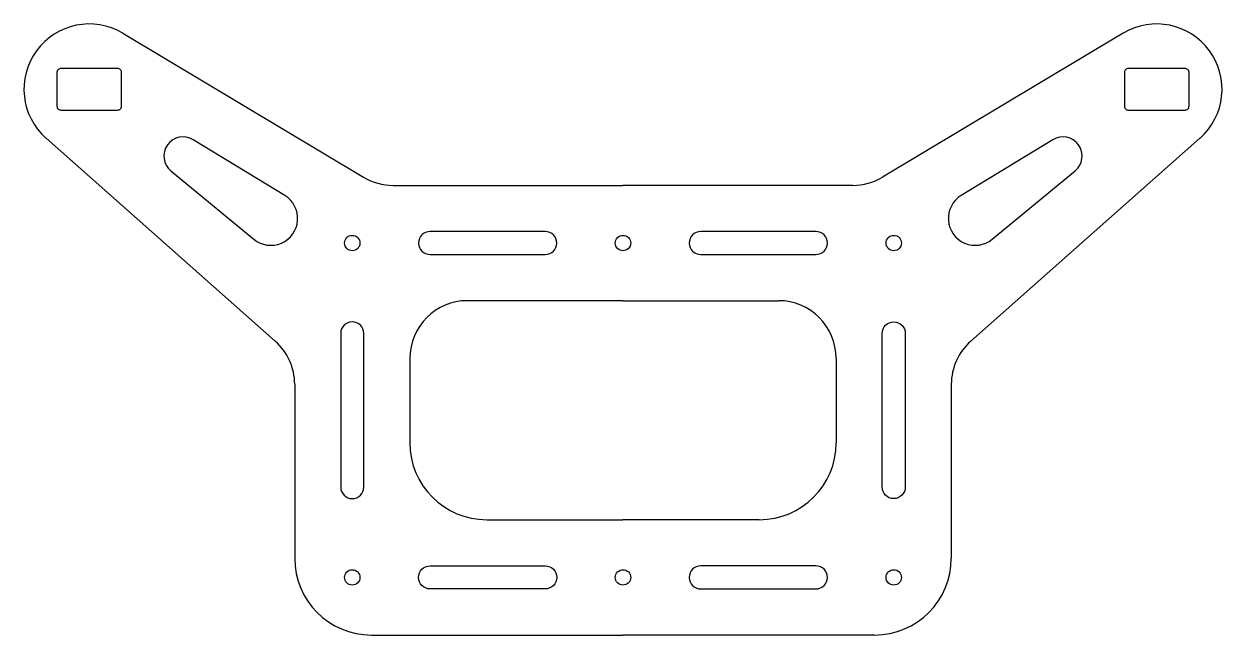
# Model space of a CAD drawing. Header units: millimetres. Extents: x -61 to 251, y -204 to -45.
import ezdxf

# ---------------------------------------------------------------- set-up
doc = ezdxf.new("R2010")
doc.units = ezdxf.units.MM
doc.layers.get('0').update_dxf_attribs({"linetype": 'CONTINUOUS'})

msp = doc.modelspace()

# ---------------------------------------------------------------- linework, layer by layer
for p, q in [((-35.43, -47.91), (27.3, -85.38)), ((225.13, -47.91), (162.4, -85.38)), ((4.29, -128.02), (-55.41, -75.24)), ((185.41, -128.02), (245.11, -75.24)), ((34.99, -87.5), (94.85, -87.5)), ((154.71, -87.5), (94.85, -87.5)), ((94.85, -117.5), (54.35, -117.5)), ((94.85, -117.5), (135.35, -117.5)), ((39.35, -132.5), (39.35, -154.5)), ((150.35, -132.5), (150.35, -154.5)), ((9.35, -139.26), (9.35, -184.5)), ((180.35, -139.26), (180.35, -184.5)), ((59.35, -174.5), (94.85, -174.5)), ((130.35, -174.5), (94.85, -174.5)), ((29.35, -204.5), (94.85, -204.5)), ((160.35, -204.5), (94.85, -204.5))]:
    msp.add_line(p, q)
for points in [[(-51.55, -57.1, 0.414214), (-52.55, -58.1), (-52.55, -66.9, 0.414214), (-51.55, -67.9), (-36.75, -67.9, 0.414214), (-35.75, -66.9), (-35.75, -58.1, 0.414214), (-36.75, -57.1)], [(225.45, -66.9, 0.414214), (226.45, -67.9), (241.25, -67.9, 0.414214), (242.25, -66.9), (242.25, -58.1, 0.414214), (241.25, -57.1), (226.45, -57.1, 0.414214), (225.45, -58.1)], [(-22.88, -83.74), (-1.32, -101.5, 1.074172), (6.76, -90.12), (-17.1, -75.61, 0.930949)], [(212.58, -83.74, 0.930949), (206.8, -75.61), (182.94, -90.12, 1.074172), (191.02, -101.5)], [(44.6, -99.5, 1), (44.6, -105.5), (74.6, -105.5, 1), (74.6, -99.5)], [(145.1, -105.5, 1), (145.1, -99.5), (115.1, -99.5, 1), (115.1, -105.5)], [(21.35, -126), (21.35, -166, 1), (27.35, -166), (27.35, -126, 1)], [(168.35, -126), (168.35, -166, -1), (162.35, -166), (162.35, -126, -1)], [(44.6, -186.5), (74.6, -186.5, -1), (74.6, -192.5), (44.6, -192.5, -1)], [(145.1, -192.5, 1), (145.1, -186.5), (115.1, -186.5, 1), (115.1, -192.5)]]:
    msp.add_lwpolyline(points, format="xyb", close=True)
for centre in [(24.35, -102.5), (94.85, -102.5), (165.35, -102.5), (24.35, -189.5), (94.85, -189.5), (165.35, -189.5)]:
    msp.add_circle(centre, 2)
for centre, radius, start, end in [((-44.15, -62.5), 17, 59.1475, 228.5154), ((233.85, -62.5), 17, -48.5154, 120.8525), ((34.99, -72.5), 15, 239.1475, 270), ((154.71, -72.5), 15, 270, 300.8525), ((54.35, -132.5), 15, 90, 180), ((135.35, -132.5), 15, 0, 90), ((-5.65, -139.26), 15, 0, 48.5154), ((195.35, -139.26), 15, 131.4846, 180), ((59.35, -154.5), 20, 180, 270), ((130.35, -154.5), 20, -90, 0), ((29.35, -184.5), 20, 180, 270), ((160.35, -184.5), 20, -90, 0)]:
    msp.add_arc(centre, radius, start, end)

doc.saveas('drawing.dxf')
